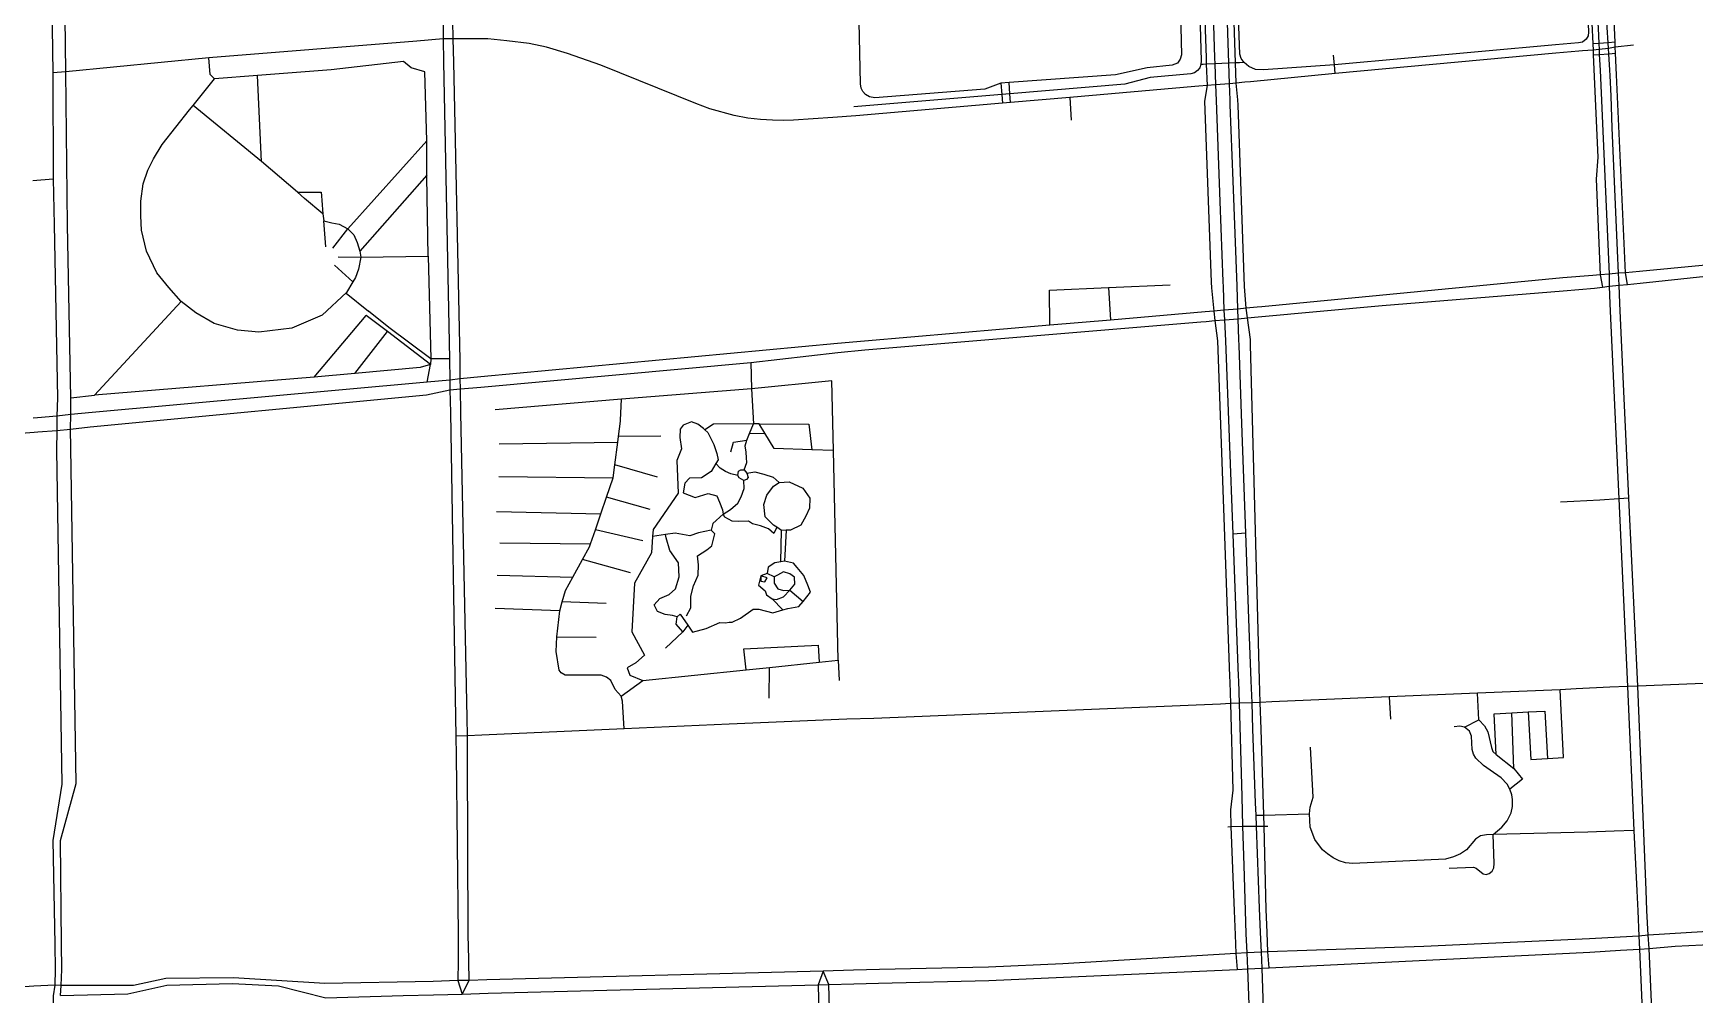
# Model space of a CAD drawing. Header units: inches. Extents: x 13438770 to 13446250, y 3670993 to 3675493.
# Drawn here: x 13440654 to 13442627, y 3673168 to 3674309 of the extents above; entities that cross this region are included whole.
import ezdxf

# ---------------------------------------------------------------- set-up
doc = ezdxf.new("R2010")
doc.units = ezdxf.units.IN
doc.header["$MEASUREMENT"] = 0

msp = doc.modelspace()

# ---------------------------------------------------------------- linework, layer by layer
for points in [[(13440666, 3675104.1), (13440665, 3675031.3), (13440671, 3674690.6), (13440671.1, 3674667.6), (13440671.3, 3674654.2), (13440672.1, 3674626.9), (13440672.7, 3674583.2), (13440677.4, 3674262.5), (13440678, 3674136.6), (13440679.2, 3674082.1), (13440682.9, 3673876.9), (13440682.3, 3673855.2), (13440682.3, 3673837.9), (13440682, 3673814.6), (13440688.1, 3673418.3), (13440677.7, 3673351.6), (13440680.1, 3673228.4)], [(13440687.9, 3673229.1), (13440686.8, 3673351.5), (13440705.1, 3673419.2), (13440699, 3673817), (13440698.4, 3673839.5), (13440699.1, 3673857.1), (13440699, 3673876.9), (13440694.9, 3674081.7), (13440692.9, 3674263.7), (13440689.2, 3674585.2), (13440688.8, 3674628.3), (13440688.4, 3674656.6), (13440688.1, 3674670), (13440688, 3674692.4), (13440682, 3675031.6), (13440681.6, 3675106.7)], [(13442475.4, 3674900.7), (13442476.3, 3674876.1), (13442476.8, 3674863.9), (13442481.8, 3674834.2), (13442504.7, 3674321.4), (13442505.8, 3674296.9), (13442506.1, 3674289.3), (13442506.4, 3674283.7), (13442511.9, 3674162.3), (13442509.6, 3674136.3), (13442514.7, 3674022.7), (13442517.3, 3674008.1)], [(13442546.9, 3674011.4), (13442544.6, 3674025.2), (13442533.9, 3674259.9), (13442532.8, 3674285.7), (13442532.2, 3674292.8), (13442532.2, 3674298.6), (13442513.4, 3674711.3), (13442515, 3674771.8), (13442511.4, 3674827.6), (13442511, 3674834.2), (13442509.5, 3674866.2), (13442507, 3674878.6), (13442503.6, 3674903.2)], [(13442461.4, 3674295.7), (13442199, 3674272), (13442114.9, 3674265.9), (13442105.4, 3674266.4), (13442097.5, 3674269.8), (13442091.9, 3674274.6), (13442088.3, 3674279.5), (13442086.9, 3674284.6), (13442078.2, 3674526.9), (13442074.9, 3674618.3), (13442077.9, 3674650.1), (13442074, 3674789.9), (13442076.3, 3674795), (13442079.6, 3674799.3), (13442084.6, 3674801.9), (13442089.7, 3674803.3), (13442332.1, 3674831.3), (13442391.8, 3674835.3), (13442434, 3674840.8)], [(13442461.7, 3674842.3), (13442465.7, 3674841.4), (13442469.9, 3674839.3), (13442473.3, 3674836.7), (13442476.9, 3674833.3), (13442479.2, 3674826.5), (13442500.6, 3674310.7), (13442500.2, 3674306.4), (13442497.9, 3674302.2), (13442493.6, 3674298.7), (13442488.8, 3674298)], [(13441615.9, 3674750.9), (13441803.5, 3674772.2), (13441862.4, 3674778.9), (13441898.6, 3674779.9), (13442005.9, 3674791.8), (13442012.2, 3674791.5), (13442018.2, 3674789.2), (13442021.7, 3674785.7), (13442024.5, 3674780.1), (13442026.7, 3674723.3), (13442028.9, 3674699.8), (13442033.9, 3674525), (13442040.9, 3674276.8), (13442040.6, 3674272.3), (13442039.2, 3674268.5), (13442036.4, 3674265), (13442033, 3674262.4), (13442028.6, 3674261.1), (13441980.3, 3674256.9), (13441950.3, 3674249), (13441813.7, 3674237.3), (13441804.2, 3674236.5), (13441628.5, 3674222.1)], [(13441133.6, 3674723.1), (13441133.7, 3674709.7), (13441134.3, 3674676.9), (13441140.8, 3674324), (13441140.8, 3674302.6), (13441141.4, 3674275.1), (13441148.6, 3673923.1), (13441148.9, 3673897.9), (13441149, 3673886.2)], [(13441653.3, 3674232.6), (13441647, 3674233.9), (13441642.4, 3674236.6), (13441639.1, 3674240.3), (13441637.3, 3674244.3), (13441636.6, 3674249.2), (13441626.2, 3674728.3)], [(13442524.5, 3674291.4), (13442524, 3674298.1), (13442522.8, 3674316.2), (13442504.8, 3674734.1)], [(13441161.3, 3673899.4), (13441161.1, 3673921.4), (13441153.5, 3674275), (13441152.9, 3674302.8), (13441152.6, 3674324.2), (13441147.5, 3674670.8), (13441147.4, 3674677.3), (13441146.5, 3674711.2)], [(13442074.4, 3674249.4), (13442073.7, 3674273.8), (13442065.2, 3674526.5), (13442058.9, 3674695.6)], [(13442038.1, 3674525.7), (13442046.6, 3674280.2), (13442046.9, 3674272.5), (13442047.8, 3674247.2), (13442044.9, 3674228.8), (13442052.9, 3674014), (13442053.2, 3674007.4), (13442055.7, 3673979.7), (13442057.1, 3673968.4), (13442060.3, 3673944.4), (13442074.5, 3673546.4), (13442074.7, 3673539.4), (13442075.6, 3673513.9), (13442078.4, 3673411.3), (13442075.5, 3673387.8), (13442076.2, 3673368), (13442080.2, 3673268.1)], [(13442117.9, 3673269.5), (13442115.5, 3673368.6), (13442115.1, 3673381.7), (13442111.9, 3673483.7), (13442110.9, 3673515.4), (13442110, 3673542), (13442099.5, 3673939.6), (13442099.3, 3673945.9), (13442095.8, 3673971.6), (13442094.3, 3673983), (13442092.4, 3674009), (13442084.6, 3674224), (13442084.4, 3674230.2), (13442082.5, 3674250.2), (13442081.8, 3674274.1), (13442073.3, 3674526.7)], [(13442053.8, 3674370.5), (13442056.8, 3674280.2), (13442057.1, 3674273), (13442057.9, 3674248.1)], [(13442509.2, 3674377.9), (13442510.7, 3674344.9), (13442511.8, 3674321.5), (13442512, 3674315.4), (13442512.8, 3674297.3), (13442513.2, 3674289.9)], [(13442015.8, 3674350.2), (13442017.6, 3674283.9), (13442016.1, 3674278.6), (13442012.6, 3674274), (13442006.5, 3674271.5), (13441976.7, 3674268.4), (13441939, 3674259.9), (13441812.8, 3674251), (13441803, 3674250.2), (13441784.1, 3674243.1), (13441653.3, 3674232.6)], [(13441603.7, 3674209.2), (13441556.7, 3674206.4), (13441544.7, 3674206), (13441531.8, 3674206.3), (13441517.5, 3674207.2), (13441502.7, 3674208.7), (13441486.6, 3674211.6), (13441457.6, 3674219.8), (13441441.1, 3674226.1), (13441328.1, 3674271.3), (13441288.7, 3674285.3), (13441263.8, 3674292.8), (13441243, 3674297), (13441216.7, 3674300.3), (13441193.9, 3674302.6), (13441169.5, 3674302.9), (13441152.9, 3674302.8), (13441140.8, 3674302.6), (13441109.5, 3674300.1), (13440862.6, 3674280.3), (13440692.9, 3674263.7), (13440677.4, 3674262.5)], [(13442461.9, 3674285.9), (13442200, 3674261.5), (13442099.4, 3674251.8), (13442092.7, 3674251.2), (13442082.5, 3674250.2), (13442074.4, 3674249.4), (13442057.9, 3674248.1), (13442047.8, 3674247.2), (13442038.2, 3674246.4), (13442033.4, 3674246), (13441884.8, 3674233.2), (13441814.4, 3674227.1), (13441805, 3674226.3), (13441630.8, 3674211.2)], [(13442488.8, 3674298), (13442461.4, 3674295.7)], [(13442489.2, 3674288), (13442461.9, 3674285.9)], [(13442524.5, 3674291.4), (13442513.2, 3674289.9), (13442506.1, 3674289.3), (13442499.7, 3674288.8), (13442493.4, 3674288.3), (13442489.2, 3674288)], [(13442532.2, 3674298.6), (13442524, 3674298.1), (13442512.8, 3674297.3), (13442505.8, 3674296.9)], [(13442506.4, 3674283.7), (13442513.5, 3674284.3), (13442525, 3674285.1), (13442532.8, 3674285.7)], [(13442513.2, 3674289.9), (13442513.5, 3674284.3), (13442514.6, 3674265.5), (13442519.4, 3674157.3)], [(13442554.1, 3674295.4), (13442532.2, 3674292.8), (13442524.5, 3674291.4)], [(13442528.9, 3674197.1), (13442527.4, 3674234.8), (13442526.3, 3674259.2), (13442526, 3674265.7), (13442525, 3674285.1), (13442524.5, 3674291.4)], [(13441026.1, 3674001.7), (13440997.2, 3673974.7), (13440961.3, 3673959.5), (13440922.3, 3673954.6), (13440896.6, 3673956.9), (13440869.2, 3673965.1), (13440847.3, 3673977.5), (13440830.1, 3673990.9), (13440815.2, 3674007.7), (13440800.9, 3674025.1), (13440788.9, 3674050.9), (13440782.7, 3674075.8), (13440781.9, 3674092.8), (13440782.1, 3674110.2), (13440784.8, 3674130.7), (13440790.2, 3674146.9), (13440797, 3674160.5), (13440807.4, 3674177.5), (13440839.9, 3674218.3), (13440844.2, 3674223.7), (13440869.6, 3674255.3), (13440864.5, 3674260.4), (13440862.6, 3674280.3)], [(13441123.1, 3674045), (13441121.6, 3674138.9), (13441121.6, 3674141), (13441121.5, 3674181.9), (13441119.2, 3674263.6), (13441103.1, 3674268.5), (13441094, 3674276), (13441007.9, 3674266), (13440920.4, 3674259.2)], [(13442091.9, 3674274.6), (13442086.2, 3674274.3), (13442081.8, 3674274.1), (13442073.7, 3674273.8), (13442057.1, 3674273), (13442046.9, 3674272.5), (13442043.3, 3674272.4), (13442040.6, 3674272.3)], [(13442200, 3674261.5), (13442199, 3674272), (13442197.8, 3674283.2)], [(13440925.3, 3674157.1), (13440920.4, 3674259.2), (13440869.6, 3674255.3)], [(13441803, 3674250.2), (13441804.2, 3674236.5), (13441805, 3674226.3)], [(13441814.4, 3674227.1), (13441813.7, 3674237.3), (13441812.8, 3674251)], [(13442057.9, 3674248.1), (13442058.6, 3674229.7), (13442063.1, 3674109.7)], [(13442078.8, 3674134.3), (13442075.4, 3674224.4), (13442075.2, 3674230.2), (13442074.4, 3674249.4)], [(13441884.8, 3674233.2), (13441886.6, 3674206.3)], [(13440998.1, 3674094.9), (13440976.3, 3674113.4), (13440967.9, 3674120.6), (13440925.3, 3674157.1), (13440844.2, 3674223.7)], [(13441630.8, 3674211.2), (13441603.7, 3674209.2)], [(13444527.6, 3674211.8), (13444214.4, 3674182.3), (13444039.3, 3674166.1), (13444020.5, 3674164), (13444000.4, 3674161.8), (13443617.4, 3674130.2), (13443601.4, 3674128.9), (13443591.5, 3674128.1), (13443561.6, 3674125.3), (13443542.5, 3674123.2), (13443116.6, 3674080), (13442961.2, 3674064.9), (13442954.1, 3674064.2), (13442784.6, 3674047.9), (13442561.3, 3674026.8), (13442544.6, 3674025.2), (13442536.3, 3674024.5), (13442525.3, 3674023.6), (13442514.7, 3674022.7), (13442506, 3674022.1)], [(13442537, 3674010.3), (13442536.3, 3674024.5), (13442535.1, 3674051.5), (13442528.9, 3674197.1)], [(13441027.7, 3674077.1), (13441121.5, 3674181.9)], [(13442519.4, 3674157.3), (13442524.1, 3674050), (13442525.3, 3674023.6)], [(13440653.7, 3674134.7), (13440678, 3674136.6)], [(13441121.6, 3674141), (13441042, 3674050.7)], [(13442084.6, 3673970.5), (13442084.3, 3673982), (13442083.4, 3674009.1), (13442078.8, 3674134.3)], [(13440967.9, 3674120.6), (13440996.3, 3674120.7), (13440996.6, 3674116.4), (13440997, 3674110.8), (13440998.1, 3674094.9)], [(13442063.1, 3674109.7), (13442066.6, 3674014.7), (13442066.9, 3674008.5), (13442067.9, 3673980.7)], [(13442507.7, 3674007), (13442517.3, 3674008.1), (13442525.3, 3674009.1), (13442537, 3674010.3), (13442546.9, 3674011.4), (13442562.2, 3674013), (13442788.5, 3674036.9), (13443110.8, 3674067.9), (13443123.3, 3674069.3), (13443363.7, 3674091.4), (13443524.5, 3674106.4), (13443544.2, 3674108.2), (13443561.7, 3674109.8), (13443591.7, 3674112.7)], [(13440998.1, 3674094.9), (13440999.4, 3674086.6), (13441008.9, 3674084.3), (13441017.6, 3674082.9), (13441027.7, 3674077.1), (13441034.9, 3674070.2), (13441038.9, 3674061.2), (13441042, 3674050.7), (13441043.2, 3674043.6), (13441040.3, 3674029.3), (13441036.7, 3674019.5), (13441033.6, 3674014.3), (13441026.1, 3674001.7), (13441025.6, 3674000.9)], [(13441001.5, 3674055.9), (13440999.4, 3674086.6)], [(13441010, 3674054.2), (13441027.7, 3674077.1)], [(13441012.1, 3674034.1), (13441033.6, 3674014.3)], [(13441016.1, 3674043.9), (13441043.2, 3674043.6)], [(13441043.2, 3674043.6), (13441123.1, 3674045), (13441126.4, 3673923.2), (13441126, 3673916.4)], [(13442470.1, 3674019.1), (13442112.8, 3673984.8), (13442107.4, 3673984.3), (13442094.3, 3673983), (13442084.3, 3673982), (13442067.9, 3673980.7), (13442055.7, 3673979.7), (13442045.7, 3673978.8), (13441933.4, 3673969.1), (13441861.2, 3673962.9), (13441641.3, 3673943.9)], [(13441860.6, 3674004.5), (13441931, 3674007.5), (13442004, 3674010.7)], [(13442506, 3674022.1), (13442470.1, 3674019.1)], [(13442525.3, 3674023.6), (13442525.3, 3674009.1), (13442526.2, 3673988.4), (13442536.7, 3673756.8), (13442546.8, 3673534.4), (13442554.7, 3673363.4), (13442558.1, 3673291.7)], [(13442542.4, 3673892.8), (13442538, 3673988.9), (13442537, 3674010.3)], [(13441126, 3673916.4), (13441113.8, 3673912.7), (13441036.2, 3673905.7), (13440988, 3673901.3), (13440726.9, 3673880), (13440830.1, 3673990.9)], [(13441025.6, 3674000.9), (13441052.2, 3673979.6)], [(13441641.4, 3673933.6), (13442040.5, 3673967), (13442046.6, 3673967.5), (13442057.1, 3673968.4), (13442068.6, 3673969.4), (13442084.6, 3673970.5), (13442095.8, 3673971.6), (13442108.4, 3673972.7), (13442255.7, 3673986.5), (13442470.5, 3674003.9)], [(13441861.2, 3673962.9), (13441860.6, 3674004.5)], [(13441931, 3674007.5), (13441933.4, 3673969.1)], [(13442470.5, 3674003.9), (13442507.7, 3674007)], [(13440988, 3673901.3), (13441049.4, 3673974.6)], [(13441121.9, 3673895.4), (13441126, 3673916.4), (13441074.7, 3673955.3), (13441049.4, 3673974.6), (13441049, 3673974.8)], [(13441148.6, 3673923.1), (13441126.4, 3673923.2), (13441076.4, 3673960.1), (13441052.2, 3673979.6)], [(13442067.9, 3673980.7), (13442068.6, 3673969.4), (13442069.6, 3673944.4), (13442078.4, 3673715.1), (13442081.6, 3673630.4)], [(13442089.2, 3673846.3), (13442085.8, 3673938.7), (13442085.5, 3673946), (13442084.6, 3673970.5)], [(13441036.2, 3673905.7), (13441074.7, 3673955.3)], [(13441149, 3673886.2), (13441161.4, 3673887.3), (13441185.7, 3673889.6), (13441506.4, 3673918.7), (13441609.3, 3673930.6)], [(13441609, 3673941.2), (13441185.7, 3673901.7), (13441161.3, 3673899.4)], [(13441641.3, 3673943.9), (13441609, 3673941.2)], [(13441609.3, 3673930.6), (13441641.4, 3673933.6)], [(13441506.4, 3673918.7), (13441507, 3673887.4), (13441352.5, 3673875.3), (13441202.7, 3673862.4)], [(13441161.3, 3673899.4), (13441148.9, 3673897.9), (13441121.9, 3673895.4), (13440724.1, 3673859.2), (13440699.1, 3673857.1), (13440682.3, 3673855.2), (13440659.3, 3673853.1), (13440654.1, 3673852.6)], [(13441161.4, 3673887.3), (13441161.3, 3673899.4)], [(13441352.4, 3673522.6), (13441378.1, 3673541.3), (13441500.7, 3673553.9), (13441528.2, 3673556.7), (13441587.5, 3673563), (13441609.9, 3673565.3), (13441604.2, 3673814.3), (13441602.3, 3673896.9), (13441507, 3673887.4)], [(13442569.2, 3673292.5), (13442559.1, 3673534.7), (13442548.7, 3673757.6), (13442542.4, 3673892.8)], [(13440655.2, 3673835.9), (13440659.9, 3673836.3), (13440682.3, 3673837.9), (13440698.4, 3673839.5), (13440722, 3673842.5), (13441121.3, 3673880.3), (13441149, 3673886.2)], [(13440699, 3673876.9), (13440726.9, 3673880)], [(13441149, 3673886.2), (13441149.5, 3673859.4), (13441155.6, 3673498), (13441156, 3673475.3)], [(13441169.8, 3673475.9), (13441169.4, 3673497.1), (13441162, 3673859), (13441161.4, 3673887.3)], [(13441275.7, 3673593.2), (13441279.3, 3673624.2), (13441282.3, 3673634.7), (13441286.3, 3673648.3), (13441294.9, 3673664.1), (13441306.2, 3673684.8), (13441314.5, 3673700.1), (13441315.7, 3673703.7), (13441321.7, 3673720.3), (13441328.2, 3673739.1), (13441334.7, 3673759), (13441342.6, 3673781.8), (13441344.6, 3673797.1), (13441348.2, 3673824), (13441349, 3673830.8), (13441351.3, 3673849.2), (13441351.4, 3673850.3), (13441352.5, 3673875.3)], [(13441507, 3673887.4), (13441509.5, 3673845.9)], [(13440613.9, 3673832.8), (13440655.2, 3673835.9)], [(13441451.7, 3673838.9), (13441450.2, 3673840.2), (13441443.1, 3673845.7), (13441435.9, 3673848.2), (13441425.9, 3673844.4), (13441422.5, 3673839.4), (13441422.1, 3673829.8), (13441423.8, 3673816.3), (13441418.3, 3673802.5), (13441420, 3673763.5), (13441390.2, 3673720.7), (13441389.6, 3673712.3), (13441388.1, 3673693), (13441368, 3673657), (13441365.1, 3673599.1), (13441379.8, 3673571.5), (13441369.7, 3673562.2), (13441359.4, 3673556.3), (13441362.4, 3673547.5), (13441378.1, 3673541.3)], [(13441461.8, 3673845.4), (13441451.7, 3673838.9), (13441455.2, 3673835.6), (13441462.4, 3673821.4), (13441465.7, 3673810.9), (13441467.4, 3673803.3), (13441464.7, 3673798.9), (13441459, 3673789.5), (13441447.7, 3673781.9), (13441433.4, 3673781.5), (13441428, 3673775.7), (13441425.9, 3673763.9), (13441440.1, 3673758.5), (13441455.7, 3673763.1), (13441465.7, 3673760.6), (13441469.1, 3673753), (13441472.4, 3673743.8), (13441473.3, 3673738.8), (13441461.1, 3673727.8), (13441459, 3673719.9), (13441443.9, 3673716.5), (13441433.9, 3673713.2), (13441416.2, 3673716.1), (13441405, 3673714.5), (13441389.6, 3673712.3)], [(13441516.2, 3673846), (13441509.5, 3673845.9), (13441461.8, 3673845.4)], [(13441482.4, 3673812.7), (13441485.7, 3673824.1), (13441501.6, 3673826.7), (13441504.8, 3673834.6), (13441509.5, 3673845.9)], [(13441504.8, 3673834.6), (13441523, 3673834.9)], [(13441578.5, 3673815.2), (13441534.1, 3673816.7), (13441523, 3673834.9), (13441516.2, 3673846), (13441574.9, 3673845.4), (13441578.5, 3673815.2)], [(13442098, 3673603.4), (13442093.9, 3673716), (13442089.2, 3673846.3)], [(13441207.5, 3673822.1), (13441348.2, 3673824)], [(13441399.5, 3673831.2), (13441349, 3673830.8)], [(13441498.1, 3673791.5), (13441501.3, 3673799.9), (13441501, 3673805.7), (13441500.7, 3673812.3), (13441499.3, 3673819.8), (13441501.6, 3673826.7)], [(13441604.2, 3673814.3), (13441578.5, 3673815.2)], [(13441395.5, 3673782.6), (13441344.6, 3673797.1)], [(13441490.9, 3673784.6), (13441482.5, 3673786.6), (13441476.2, 3673789.5), (13441469.8, 3673793.2), (13441464.7, 3673798.9)], [(13441207.1, 3673783.3), (13441342.6, 3673781.8)], [(13441536.9, 3673723.2), (13441533.7, 3673715.8), (13441527, 3673721.3), (13441517.8, 3673724.8), (13441508.2, 3673727.4), (13441503.3, 3673730.3), (13441491.2, 3673730), (13441484, 3673730.5), (13441475.3, 3673735.2), (13441473.3, 3673738.8), (13441482, 3673744.4), (13441490.9, 3673751.6), (13441494.7, 3673759.4), (13441498.4, 3673769), (13441497.8, 3673778.5)], [(13441497.8, 3673778.5), (13441492.4, 3673781.7), (13441490.9, 3673784.6), (13441491.5, 3673789.8), (13441494.4, 3673791.5), (13441498.1, 3673791.5), (13441501.6, 3673787.2), (13441503, 3673782.2), (13441501, 3673779.9), (13441497.8, 3673778.5)], [(13441501.6, 3673787.2), (13441510.8, 3673788.9), (13441521.8, 3673786.3), (13441532.8, 3673782.8), (13441540, 3673776.5)], [(13441542.5, 3673719.5), (13441536.9, 3673723.2), (13441533.2, 3673725.7), (13441523.2, 3673735.4), (13441521.5, 3673750.1), (13441525.3, 3673761.4), (13441533.2, 3673771.9), (13441540, 3673776.5), (13441551.7, 3673776.9), (13441568, 3673769.4), (13441576.4, 3673757.6), (13441576, 3673745.9), (13441571.4, 3673736.2), (13441565.5, 3673725.7), (13441553.4, 3673719.9), (13441548, 3673719.7), (13441542.5, 3673719.5)], [(13441386.7, 3673744.2), (13441334.7, 3673759)], [(13442483.2, 3673753.8), (13442467.4, 3673752.9)], [(13442514.3, 3673755.5), (13442483.2, 3673753.8)], [(13442548.7, 3673757.6), (13442536.7, 3673756.8), (13442514.3, 3673755.5)], [(13441204.2, 3673741.8), (13441328.2, 3673739.1)], [(13441377.8, 3673707), (13441321.7, 3673720.3)], [(13441418.7, 3673617.1), (13441413.3, 3673618.4), (13441404.5, 3673619.6), (13441395.3, 3673623.4), (13441391.5, 3673631), (13441398.2, 3673638.5), (13441409.1, 3673643.6), (13441416.7, 3673650.3), (13441421.3, 3673664.5), (13441420.4, 3673680.9), (13441409.9, 3673695.6), (13441405.8, 3673710.6), (13441405, 3673714.5)], [(13441429.9, 3673618.1), (13441435.1, 3673627.5), (13441434.8, 3673641.6), (13441438.1, 3673653.7), (13441443.6, 3673666.5), (13441443.9, 3673678.6), (13441443, 3673689.4), (13441453.8, 3673696.6), (13441460, 3673701.1), (13441463.6, 3673715.2), (13441459, 3673719.9)], [(13441542, 3673682.2), (13441542.5, 3673719.5)], [(13441548, 3673719.7), (13441546.2, 3673683)], [(13442093.9, 3673716), (13442078.4, 3673715.1)], [(13441208.3, 3673704.9), (13441315.7, 3673703.7)], [(13441363.4, 3673669), (13441306.2, 3673684.8)], [(13441480.4, 3673610.6), (13441484.1, 3673610.6), (13441493.8, 3673615.4), (13441508.9, 3673625.9), (13441515.7, 3673626.2), (13441532.4, 3673621.7), (13441544.3, 3673625.1), (13441550, 3673626.8), (13441563, 3673629.3), (13441568.5, 3673635.2), (13441576.9, 3673646.1), (13441573.9, 3673654.4), (13441569.3, 3673665.8), (13441561.3, 3673675.4), (13441556.7, 3673680.5), (13441546.2, 3673683), (13441542, 3673682.2), (13441534.9, 3673680.9), (13441526.9, 3673675.8), (13441525.7, 3673668.3)], [(13441205, 3673666.3), (13441294.9, 3673664.1)], [(13441518.1, 3673665.4), (13441515.2, 3673654.4), (13441523.2, 3673647.7), (13441524.9, 3673643.1), (13441531.6, 3673638.1), (13441536.6, 3673637.3), (13441545, 3673640.6), (13441552.5, 3673648.6), (13441568.5, 3673635.2)], [(13441525.7, 3673668.3), (13441518.1, 3673665.4)], [(13441518.1, 3673665.4), (13441518.1, 3673659.1), (13441522.8, 3673658.6), (13441525.7, 3673663.3), (13441518.1, 3673665.4)], [(13441534.1, 3673664.5), (13441525.7, 3673668.3)], [(13441534.1, 3673664.5), (13441534.1, 3673657), (13441538.3, 3673650.3), (13441545, 3673648.2), (13441552.5, 3673648.6), (13441558.4, 3673655.7), (13441558, 3673664.1), (13441552.5, 3673667.9), (13441545, 3673670.4), (13441537.9, 3673666.2), (13441534.1, 3673664.5)], [(13441334.5, 3673632.6), (13441282.3, 3673634.7)], [(13441544.3, 3673625.1), (13441531.6, 3673638.1)], [(13441279.3, 3673624.2), (13441202.7, 3673626.8)], [(13441418.7, 3673617.1), (13441422.5, 3673620.1), (13441431.3, 3673607.1), (13441425.5, 3673599.1), (13441417.5, 3673608.3), (13441418.7, 3673617.1)], [(13442081.6, 3673630.4), (13442084.8, 3673546.7), (13442085.1, 3673540.8), (13442086.1, 3673514.4)], [(13441404.9, 3673579.8), (13441425.5, 3673599.1)], [(13441431.3, 3673607.1), (13441436.8, 3673598.7), (13441453.1, 3673602.9), (13441469.5, 3673610), (13441476.2, 3673609.9), (13441480.4, 3673610.6)], [(13442101.2, 3673515), (13442100.3, 3673541), (13442098, 3673603.4)], [(13441355.7, 3673484), (13441354.2, 3673510.2), (13441353.7, 3673516.7), (13441352.4, 3673522.6), (13441345, 3673530.7), (13441340.1, 3673541.4), (13441334.8, 3673545.5), (13441328.5, 3673547.5), (13441285.6, 3673547.6), (13441281, 3673550.4), (13441278.5, 3673553.6), (13441275.2, 3673575.6), (13441275.7, 3673593.2)], [(13441275.7, 3673593.2), (13441322.5, 3673592.6)], [(13441500.7, 3673553.9), (13441497.8, 3673579.1), (13441586, 3673583.1), (13441587.5, 3673563)], [(13441527.8, 3673520.5), (13441528.2, 3673556.7)], [(13441609.9, 3673565.3), (13441611.2, 3673541.3)], [(13443119.8, 3673557.1), (13442812.3, 3673544.9), (13442559.1, 3673534.7)], [(13442486.2, 3673531.3), (13442467.2, 3673530.4), (13442369.1, 3673526.3), (13442264.2, 3673521.9), (13442124.8, 3673516), (13442110.9, 3673515.4), (13442101.2, 3673515), (13442086.1, 3673514.4), (13442075.6, 3673513.9), (13442063.9, 3673513.4), (13441652.1, 3673496.2)], [(13442264.2, 3673521.9), (13442265.6, 3673495.5)], [(13442370.3, 3673494.5), (13442369.1, 3673526.3)], [(13442429.1, 3673504), (13442432.3, 3673447.5), (13442451.9, 3673448.8), (13442471, 3673449.9), (13442467.2, 3673530.4)], [(13442526.2, 3673533.6), (13442486.2, 3673531.3)], [(13442559.1, 3673534.7), (13442546.8, 3673534.4), (13442526.2, 3673533.6)], [(13442086.1, 3673514.4), (13442089.1, 3673403.9)], [(13442105.4, 3673396.2), (13442102.3, 3673483.5), (13442101.2, 3673515)], [(13442391.2, 3673453.5), (13442388.8, 3673502), (13442409.5, 3673503), (13442429.1, 3673504), (13442448.8, 3673504.9), (13442451.9, 3673448.8)], [(13442412.2, 3673437), (13442409.5, 3673503)], [(13441620.3, 3673495.4), (13441480.3, 3673489.4), (13441355.7, 3673484), (13441186.9, 3673476.7), (13441169.8, 3673475.9)], [(13441652.1, 3673496.2), (13441620.3, 3673495.4)], [(13442335.3, 3673318.6), (13442364.2, 3673319.8), (13442367.3, 3673318.7), (13442375.7, 3673312), (13442379.3, 3673311.3), (13442382.7, 3673312.3), (13442386.2, 3673315.1), (13442388.1, 3673319), (13442388.6, 3673324.4), (13442387.7, 3673358.6), (13442397.8, 3673367.5), (13442404.3, 3673375), (13442408.7, 3673384.2), (13442410.5, 3673391.8), (13442410.4, 3673400), (13442409.6, 3673405.6), (13442407.4, 3673412.4), (13442404.2, 3673418.4), (13442397, 3673425.9), (13442383.9, 3673434.8), (13442376, 3673440.5), (13442367.1, 3673449.3), (13442364.1, 3673453.9), (13442362.7, 3673459.4), (13442361.7, 3673475.2), (13442359.4, 3673481.4), (13442353.5, 3673485.8), (13442347.8, 3673487.1), (13442341.3, 3673486.5)], [(13442353.5, 3673485.8), (13442370.3, 3673494.5), (13442377.3, 3673487.5), (13442381.3, 3673480.6), (13442385.4, 3673462), (13442387.3, 3673457.3), (13442391.2, 3673453.5), (13442412.2, 3673437), (13442422.4, 3673424.2), (13442407.4, 3673412.4)], [(13441169.8, 3673475.9), (13441156, 3673475.3)], [(13441156, 3673475.3), (13441156.4, 3673452.4), (13441158.8, 3673240.5)], [(13441170.8, 3673239.4), (13441169.9, 3673451.1), (13441169.8, 3673475.9)], [(13442499.9, 3673361.3), (13442387.7, 3673358.6), (13442379.4, 3673358.4), (13442372.6, 3673357.1), (13442366.6, 3673353), (13442355.8, 3673340.6), (13442348.7, 3673335.8), (13442340.5, 3673332.1), (13442330.9, 3673329.3), (13442221.1, 3673324.3), (13442212, 3673325.1), (13442204.6, 3673327.3), (13442197.7, 3673331), (13442190.7, 3673335.6), (13442184.7, 3673340.4), (13442175.6, 3673352.8), (13442170.2, 3673367.5), (13442169.4, 3673383), (13442170.4, 3673391.2), (13442173.7, 3673402.9), (13442170.8, 3673462.2)], [(13442089.1, 3673403.9), (13442090, 3673368.5), (13442091.5, 3673321.7)], [(13442109.9, 3673271.4), (13442106.6, 3673368.6), (13442106.1, 3673381.5), (13442105.4, 3673396.2)], [(13442106.1, 3673381.5), (13442115.1, 3673381.7), (13442169.4, 3673383)], [(13442072.4, 3673367.9), (13442076.2, 3673368), (13442090, 3673368.5), (13442106.6, 3673368.6), (13442115.5, 3673368.6), (13442119.8, 3673368.6)], [(13442531.3, 3673362.5), (13442499.9, 3673361.3)], [(13442554.7, 3673363.4), (13442531.3, 3673362.5)], [(13442091.5, 3673321.7), (13442093.1, 3673268.5)], [(13442558.1, 3673291.7), (13442559.1, 3673268.1)], [(13442570.1, 3673268.6), (13442569.2, 3673292.5)], [(13442080.2, 3673268.1), (13442081.3, 3673239.5)], [(13442093.1, 3673268.5), (13442094, 3673240.9)], [(13442111.1, 3673242.3), (13442109.9, 3673271.4)], [(13442119.1, 3673242.2), (13442117.9, 3673269.5)], [(13443132.8, 3673275.7), (13443119.4, 3673273.8), (13443093.7, 3673271.6), (13442855.3, 3673256.4), (13442571.4, 3673239), (13442560.6, 3673238.2), (13442538.4, 3673236.7)], [(13442559.1, 3673268.1), (13442560.6, 3673238.2), (13442561.4, 3673222.7), (13442572.9, 3672959), (13442585.9, 3672661), (13442586.7, 3672645.1), (13442606.7, 3672301), (13442612.4, 3672288.4)], [(13442612.4, 3672288.4), (13442617.6, 3672301.5), (13442597.6, 3672653.5), (13442584.2, 3672959.3), (13442572.7, 3673223.5), (13442571.4, 3673239), (13442570.1, 3673268.6)], [(13441158.8, 3673240.5), (13441158.9, 3673210.7), (13441158.9, 3673208.3)], [(13442094, 3673240.9), (13442095.2, 3673218.2)], [(13442112.5, 3673219.1), (13442111.1, 3673242.3)], [(13442121.7, 3673200.3), (13442120, 3673219.3), (13442119.1, 3673242.2)], [(13442538.7, 3673221.3), (13442561.4, 3673222.7), (13442572.7, 3673223.5), (13442603.4, 3673226.1), (13442636.1, 3673227.9), (13442696.4, 3673231.3), (13443088.2, 3673254.5), (13443093.8, 3673254.8), (13443120, 3673256.4)], [(13440680.1, 3673228.4), (13440680.3, 3673198.4)], [(13440688.4, 3673198.6), (13440687.9, 3673229.1)], [(13441171.4, 3673208.1), (13441171.3, 3673210.8), (13441170.8, 3673239.4)], [(13442081.3, 3673239.5), (13442082.1, 3673217.4), (13442083.5, 3673198.5)], [(13442502, 3673235), (13442305.1, 3673225.8), (13442120, 3673219.3), (13442112.5, 3673219.1)], [(13442538.4, 3673236.7), (13442502, 3673235)], [(13442502.3, 3673219.1), (13442538.7, 3673221.3)], [(13441158.9, 3673208.3), (13441158.3, 3673185.4)], [(13441163.6, 3673169.2), (13441172, 3673185.6), (13441171.4, 3673208.1)], [(13442095.2, 3673218.2), (13442082.1, 3673217.4), (13441876.6, 3673205.3), (13441788.2, 3673201.4), (13441658.8, 3673198.4)], [(13442112.5, 3673219.1), (13442095.2, 3673218.2)], [(13442095.2, 3673218.2), (13442095.8, 3673199.1)], [(13442113.2, 3673199.9), (13442112.5, 3673219.1)], [(13442113.2, 3673199.9), (13442121.7, 3673200.3), (13442502.3, 3673219.1)], [(13440680.3, 3673198.4), (13440680, 3673179.7)], [(13441158.3, 3673185.4), (13441128.9, 3673184.4), (13441000.4, 3673181.9), (13440892.1, 3673188.5), (13440811.6, 3673187.7), (13440773.2, 3673179.5), (13440687.4, 3673179.5), (13440680, 3673179.7)], [(13440686.7, 3673167.8), (13440687.4, 3673179.5), (13440688.4, 3673198.6)], [(13440686.7, 3673167.8), (13440766.5, 3673169.5), (13440813, 3673179.7), (13440890.5, 3673181.9), (13440945.3, 3673179.1), (13441001.6, 3673164.8), (13441093.3, 3673167.8), (13441129.6, 3673168.4), (13441163.6, 3673169.2)], [(13441592.1, 3673196.6), (13441192.8, 3673186.1), (13441172, 3673185.6), (13441158.3, 3673185.4)], [(13441158.3, 3673185.4), (13441163.6, 3673169.2)], [(13441592.1, 3673196.6), (13441586.2, 3673180.3), (13441592.1, 3672920.9), (13441593.4, 3672874.7)], [(13441586.2, 3673180.3), (13441599, 3673180.7)], [(13441628, 3673197.5), (13441592.1, 3673196.6)], [(13441599, 3673180.7), (13441592.1, 3673196.6)], [(13441599, 3673180.7), (13441628.6, 3673181.4)], [(13441601.8, 3673065), (13441599, 3673180.7)], [(13441658.8, 3673198.4), (13441628, 3673197.5)], [(13441628.6, 3673181.4), (13441657.8, 3673182.2)], [(13441657.8, 3673182.2), (13441788.8, 3673185.6), (13441877.5, 3673189.2), (13442083.5, 3673198.5), (13442095.8, 3673199.1)], [(13442095.8, 3673199.1), (13442113.2, 3673199.9)], [(13442095.8, 3673199.1), (13442100.6, 3673073)], [(13442118.6, 3673044.8), (13442113.2, 3673199.9)], [(13440654.8, 3673178.8), (13440622.7, 3673176.2)], [(13440680, 3673179.7), (13440654.8, 3673178.8)], [(13440680, 3673179.7), (13440678.1, 3673167.3), (13440682, 3672876.8), (13440683.1, 3672869.2), (13440685.5, 3672860.2), (13440710.3, 3672810.1), (13440731.2, 3672756.3), (13440800.9, 3672494.1), (13440807.4, 3672466.3), (13440836.8, 3672354.8), (13440852.8, 3672283.3)], [(13441163.6, 3673169.2), (13441194.4, 3673170.4), (13441586.2, 3673180.3)]]:
    msp.add_lwpolyline(points)

doc.saveas('drawing.dxf')
